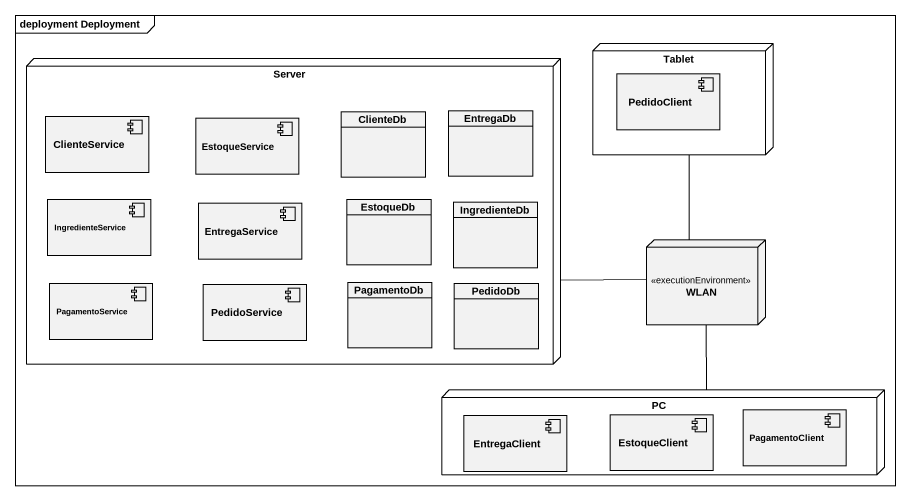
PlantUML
@startuml
mainframe deployment Deployment
allowmixing
hide circle
hide empty members
node Server {
  component ClienteService
  component EstoqueService
  class ClienteDb
  class EntregaDb
  component IngredienteService
  component EntregaService
  class EstoqueDb
  class IngredienteDb
  component PagamentoService
  component PedidoService
  class PagamentoDb
  class PedidoDb
}
node Tablet {
  component PedidoClient
}
node WLAN <<executionEnvironment>>
node PC {
  component EntregaClient
  component EstoqueClient
  component PagamentoClient
}
Server -right- WLAN
WLAN -up- Tablet
PC -up- WLAN
@enduml
